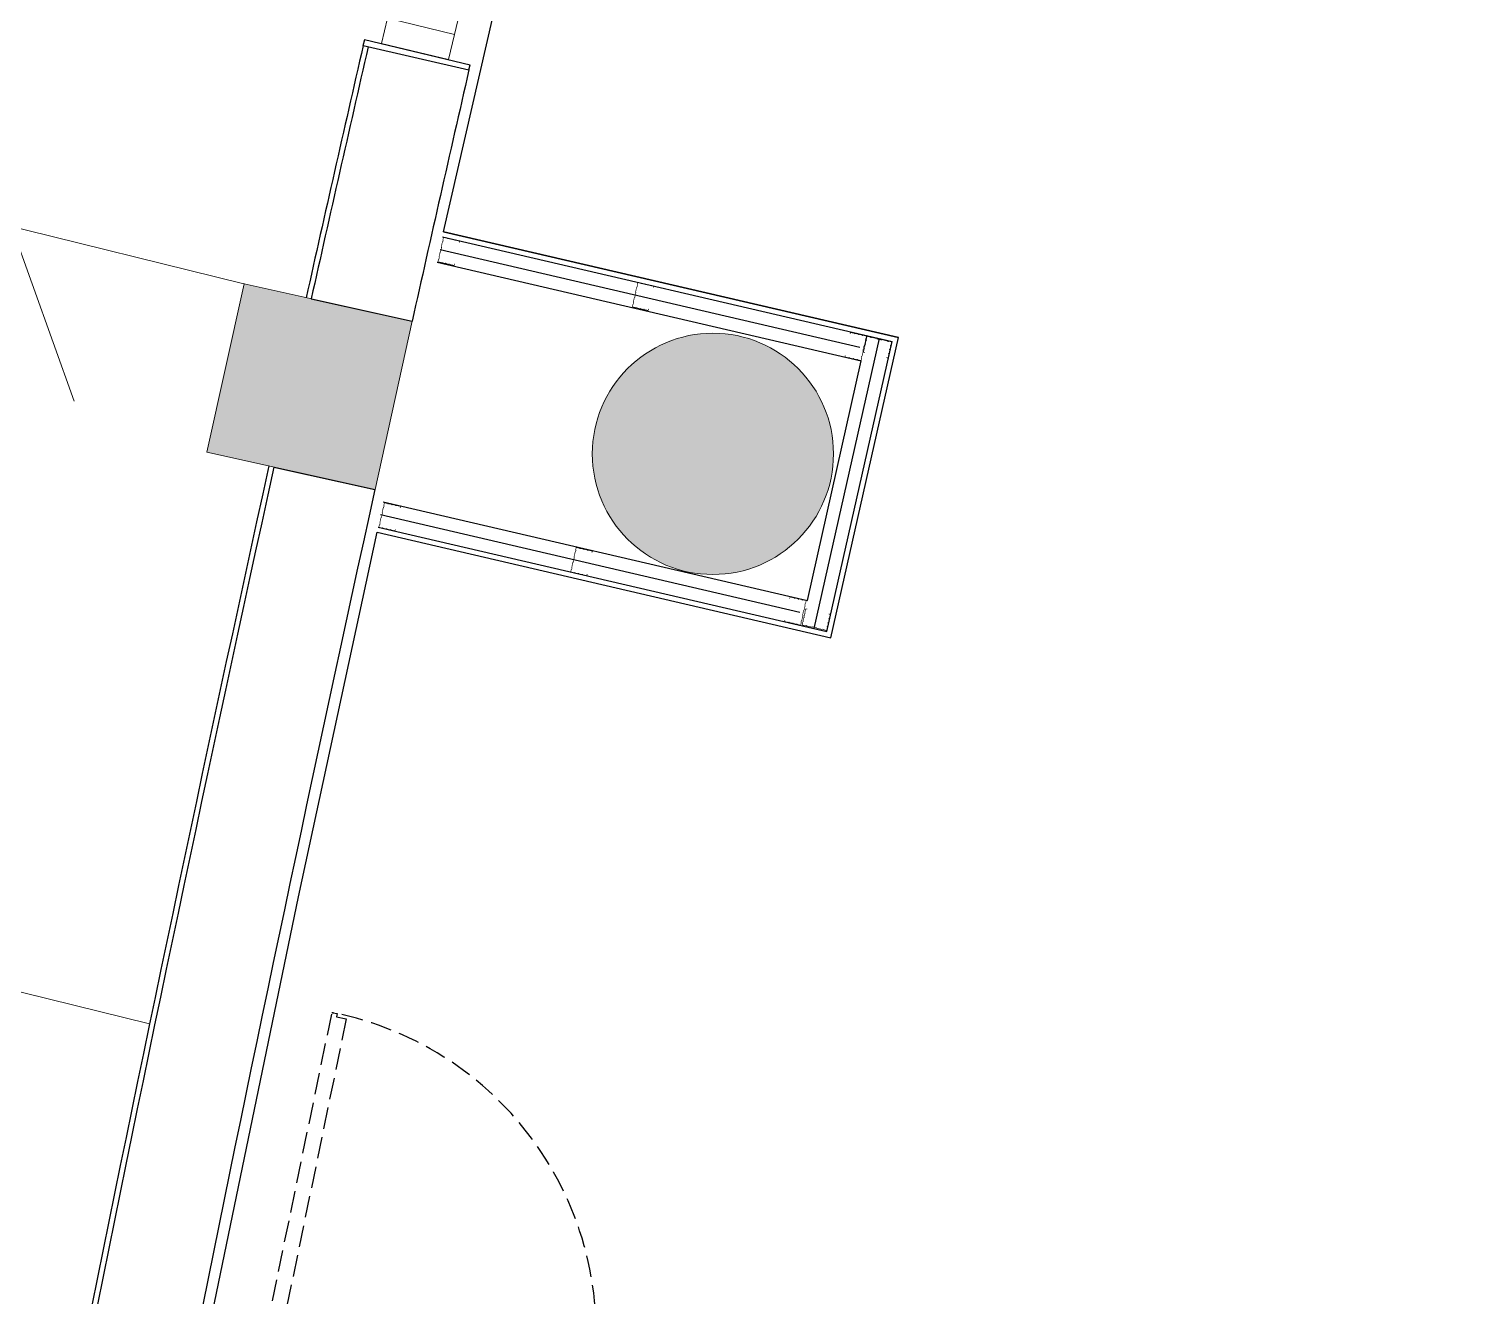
# Model space of a CAD drawing. Header units: centimetres. Extents: x 139057 to 200038, y 34824 to 80516.
# Drawn here: x 171740.8 to 172156.4, y 66280.7 to 66648.5 of the extents above; entities that cross this region are included whole.
import ezdxf

# ---------------------------------------------------------------- set-up
doc = ezdxf.new("R2010")
doc.units = ezdxf.units.CM
doc.header["$LTSCALE"] = 100
doc.linetypes.add('HIDDEN', pattern=[0.5, 0.25, -0.25])
doc.linetypes.add('HIDDEN2', pattern=[0.175, 0.125, -0.05])
for name, color, linetype, lineweight in [('410_STRUTTURE_001-AM_0', 7, 'Continuous', 0), ('440_SIMBOLI_001-AM_0', 31, 'Continuous', 0), ('441_SERRAMENTI_001-AM_0', 1, 'Continuous', 0)]:
    doc.layers.add(name, color=color, linetype=linetype, lineweight=lineweight)
for name, color, linetype in [('A-FIN-INT', 8, 'Continuous'), ('A-MCLS5-30', 2, 'Continuous'), ('A-MCTG3-9', 1, 'Continuous'), ('A-PAV-PIASTR', 13, 'Continuous'), ('A-PORTE LEGNO', 1, 'Continuous'), ('A-TRACCIAMENTO CARTONGESSI', 10, 'HIDDEN'), ('MONTANTI CARTONGESSO', 1, 'Continuous')]:
    doc.layers.add(name, color=color, linetype=linetype)

# ---------------------------------------------------------------- blocks, each defined once
blk = doc.blocks.new('A$C20E745D7-flat-1')
at = {"layer": 'A-PORTE LEGNO'}
for p, q in [((-148.2, 963.9), (-148.2, 963.9)), ((-128.2, 964.1), (-142.2, 964)), ((-141.3, 979), (-12.3, 979.9)), ((-141.2, 964), (-141.3, 979)), ((-128.2, 959.6), (-128.2, 964.1)), ((-121.2, 959.6), (-128.2, 959.6)), ((-121.1, 954.6), (-121.2, 959.6)), ((-12.2, 964.9), (-24.2, 964.8)), ((-24.2, 964.8), (-24.2, 959.8)), ((-24.2, 959.8), (-7.2, 960)), ((-12.3, 979.9), (-12.2, 964.9)), ((-7.2, 960), (-7.1, 950)), ((-128.1, 949.1), (-128.1, 954.6)), ((-128.1, 954.6), (-121.1, 954.6)), ((-7.1, 950), (-128.1, 949.1)), ((-0.4, 50), (-121.4, 49.1)), ((-121.4, 49.1), (-121.3, 43.6)), ((-121.3, 43.6), (-114.3, 43.6)), ((-114.3, 43.6), (-114.3, 38.6)), ((-0.3, 40), (-0.4, 50)), ((-159.4, 37.6), (-159.4, 37.6)), ((-121.3, 34.1), (-135.3, 34)), ((-134.3, 34), (-134.1, 19)), ((-134.1, 19), (-5.1, 20)), ((-114.3, 38.6), (-121.3, 38.6)), ((-121.3, 38.6), (-121.3, 34.1)), ((-17.3, 39.9), (-0.3, 40)), ((-17.3, 34.9), (-17.3, 39.9)), ((-5.3, 35), (-17.3, 34.9)), ((-5.1, 20), (-5.3, 35))]:
    blk.add_line(p, q, dxfattribs=at)
for points in [[(-142.8, 1044), (-160.8, 1043.8, 0.414214), (-162.8, 1041.8), (-162.2, 965.8, 0.414214), (-160.2, 963.8), (-142.2, 964), (-142.4, 984), (-149.4, 983.9), (-149.4, 988.9), (-142.4, 989)], [(-126.3, 37.1), (-133.2, 961), (-162.3, 960.8), (-162.4, 970.8), (-175.3, 970.7, 0.414214), (-177.3, 968.7), (-170.2, 28.7, 0.414214), (-168.2, 26.7), (-155.3, 26.8), (-155.4, 36.8), (-126.3, 37.1)], [(-159.4, 37.6), (-160.4, 37.6), (-160.3, 26.3, -0.035862), (-159.3, 26.3)], [(-144.5, 22), (-144.5, 23), (-155.8, 22.9, -0.035862), (-155.8, 21.9)], [(-134.7, -46), (-152.7, -46.1, -0.414214), (-154.7, -44.2), (-155.2, 31.8, -0.414214), (-153.3, 33.9), (-135.3, 34), (-135.1, 14), (-142.1, 13.9), (-142.1, 8.9), (-135.1, 9)]]:
    blk.add_lwpolyline(points, format="xyb", close=True, dxfattribs=at)
for points in [[(-12.2, 959.9), (-24.2, 959.8), (8.8, 960.1, 0.414214), (10.8, 962.1), (10.2, 1038.1, 0.414214), (8.2, 1040.1), (-7.8, 1040), (-7.2, 965), (-24.2, 964.8)], [(-5.3, 40), (-17.3, 39.9), (15.7, 40.1, -0.414214), (17.7, 38.1), (18.3, -37.9, -0.414214), (16.3, -39.9), (0.3, -40), (-0.3, 35), (-17.3, 34.9)]]:
    blk.add_lwpolyline(points, format="xyb", dxfattribs=at)
at = {"layer": 'A-PORTE LEGNO', "linetype": 'HIDDEN2', "ltscale": 5}
blk.add_lwpolyline([(-164.3, 26.8), (-164.2, 14, -0.414214), (-166.2, 11.9), (-1106.2, 4.9, -0.414214), (-1108.2, 6.9), (-1108.3, 19.8), (-1098.3, 19.8), (-1098.5, 49), (-174.5, 55.9), (-174.3, 26.8)], format="xyb", close=True, dxfattribs=at)
at = {"layer": 'A-PORTE LEGNO'}
blk.add_circle((-159.8, 22.4), 4, dxfattribs=at)
at = {"layer": 'A-PORTE LEGNO', "linetype": 'HIDDEN2', "ltscale": 5}
blk.add_arc((-159.8, 22.4), 948.5, 90.9341, 180.9362, dxfattribs=at)

msp = doc.modelspace()

# ---------------------------------------------------------------- hatches: boundary and pattern name
at = {"layer": '410_STRUTTURE_001-AM_0'}
h = msp.add_hatch(color=256, dxfattribs=at)
h.paths.add_polyline_path([(170548.4, 67942.09), (170562.59, 67995.23), (170615.73, 67981.04), (170601.54, 67927.91)])
h.paths.add_polyline_path([(170478.06, 67321.22), (170492.25, 67374.36), (170545.39, 67360.17), (170531.2, 67307.03)])
h.paths.add_polyline_path([(170681.5, 67906.56), (170695.69, 67959.7), (170748.83, 67945.51), (170734.64, 67892.37)])
h.paths.add_polyline_path([(170352.07, 66791.64), (170366.26, 66844.78), (170313.12, 66858.97), (170298.93, 66805.83)])
h.paths.add_polyline_path([(170851.96, 66320.83), (170866.15, 66373.97), (170813.01, 66388.16), (170798.82, 66335.02)])
h.paths.add_polyline_path([(170233.98, 66560.95), (170246.88, 66609.26), (170198.57, 66622.15), (170185.68, 66573.85)])
h.paths.add_polyline_path([(170027.62, 65788.02), (170040.51, 65836.33), (169992.21, 65849.23), (169979.31, 65800.92)])
h.paths.add_polyline_path([(170330.97, 64078.41), (170345.15, 64131.55), (170292.01, 64145.74), (170277.83, 64092.6)])
h.paths.add_polyline_path([(169939.98, 65442.19), (169954.17, 65495.33), (169901.03, 65509.52), (169886.84, 65456.38)])
h.paths.add_polyline_path([(169827.92, 64813.92), (169842.11, 64867.06), (169788.97, 64881.25), (169774.78, 64828.11)])
h.paths.add_polyline_path([(169725.81, 64239.98), (169740, 64293.12), (169686.86, 64307.31), (169672.67, 64254.17)])
h.paths.add_polyline_path([(169710.85, 64183.95), (169671.88, 64251.39), (169671.9, 64251.27), (169657.71, 64198.14)])
h.paths.add_polyline_path([(170743.47, 65596.89), (170756.37, 65645.2), (170804.68, 65632.3), (170791.78, 65584)])
h.paths.add_polyline_path([(170638.14, 64065.88), (170640.39, 64120.83), (170585.43, 64123.08), (170583.18, 64068.12)])
h.paths.add_polyline_path([(170461.55, 64510.93), (170475.74, 64564.07), (170422.6, 64578.26), (170408.41, 64525.12)])
h.paths.add_polyline_path([(170685.06, 64781.88), (170699.25, 64835.02), (170646.11, 64849.2), (170631.92, 64796.07)])
h.paths.add_polyline_path([(170598.64, 64965.03), (170612.83, 65018.17), (170559.69, 65032.36), (170545.5, 64979.22)])
h.paths.add_polyline_path([(170580.81, 64010.17), (170583.06, 64065.13), (170638.02, 64062.88), (170635.77, 64007.92)])
h.paths.add_polyline_path([(170316.25, 64022.31), (170330.44, 64075.45), (170276.94, 64088.27), (170263.11, 64036.5)])
h.paths.add_polyline_path([(169617.52, 63634.29), (169631.71, 63687.42), (169578.57, 63701.61), (169564.38, 63648.47)])
h.paths.add_polyline_path([(169824.35, 62530.2), (169837.25, 62578.51), (169788.94, 62591.41), (169776.04, 62543.1)])
h.paths.add_polyline_path([(169916.15, 62894.64), (169969.29, 62880.45), (169983.48, 62933.59), (169930.34, 62947.77)])
h.paths.add_polyline_path([(170613.45, 63425.44), (170626.34, 63473.75), (170578.04, 63486.65), (170565.14, 63438.34)])
h.paths.add_polyline_path([(170146.62, 63467.8), (170160.81, 63520.94), (170107.67, 63535.13), (170093.48, 63481.99)])
h.paths.add_polyline_path([(170608.87, 62320.74), (170621.77, 62369.04), (170573.46, 62381.94), (170560.56, 62333.63)])
h.paths.add_polyline_path([(171142.51, 67725.83), (171156.7, 67778.97), (171209.84, 67764.78), (171195.65, 67711.64)])
h.paths.add_polyline_path([(170970.67, 67030.42), (170984.86, 67083.56), (171038, 67069.37), (171023.81, 67016.24)])
edge = h.paths.add_edge_path()
edge.add_arc((171939.42, 66525.14), 35, 0, 360)
edge = h.paths.add_edge_path()
edge.add_arc((172083.76, 67125.68), 35, 0, 360)
h.paths.add_polyline_path([(172225.45, 66505.87), (172254.6, 66498.78), (172268.76, 66557.09), (172239.61, 66564.17)])
h.paths.add_polyline_path([(172393.47, 66998.03), (172432.26, 66988.26), (172464.03, 67114.32), (172425.24, 67124.09)], flags=17)
h.paths.add_polyline_path([(171987.79, 67119.56), (172000.66, 67167.87), (171952.35, 67180.75), (171939.47, 67132.44)])
h.paths.add_polyline_path([(171841.36, 66514.8), (171852.17, 66563.61), (171803.36, 66574.43), (171792.54, 66525.62)])
edge = h.paths.add_edge_path()
edge.add_arc((171822.44, 65916.7), 35, 0, 360)
edge = h.paths.add_edge_path()
edge.add_arc((172254.92, 67717.19), 35, 0, 360)
h.paths.add_polyline_path([(172225.45, 66505.87), (172254.6, 66498.78), (172268.76, 66557.09), (172239.61, 66564.17)])
h.paths.add_polyline_path([(172093.63, 65861.02), (172123.15, 65855.66), (172133.87, 65914.69), (172104.36, 65920.05)])
h.paths.add_polyline_path([(172393.47, 66998.03), (172432.26, 66988.26), (172464.03, 67114.32), (172425.24, 67124.09)])
h.paths.add_polyline_path([(172134.58, 67636.14), (172149.21, 67683.95), (172101.4, 67698.58), (172086.77, 67650.77)])
h.paths.add_polyline_path([(171720.26, 65902.16), (171728.99, 65951.39), (171679.76, 65960.12), (171671.02, 65910.89)])
edge = h.paths.add_edge_path()
edge.add_line((169725.04, 64237.09), (169671.88, 64251.39))
edge.add_line((169710.85, 64183.95), (169725.04, 64237.09))
h = msp.add_hatch(color=256, dxfattribs=at)
h.paths.add_polyline_path([(173097.36, 66917.94, 1), (173132.36, 66917.94, 1)])
h.paths.add_polyline_path([(172464.03, 67114.32), (172425.24, 67124.09), (172393.47, 66998.03), (172432.26, 66988.26)])
h.paths.add_polyline_path([(172268.76, 66557.09), (172239.61, 66564.17), (172225.45, 66505.87), (172254.6, 66498.78)])
h.paths.add_polyline_path([(171904.42, 66525.14, 1), (171974.42, 66525.14, 1)])
h.paths.add_polyline_path([(171852.17, 66563.61), (171803.36, 66574.43), (171792.54, 66525.62), (171841.36, 66514.8)])
h.paths.add_polyline_path([(171939.47, 67132.44), (171987.79, 67119.56), (172000.66, 67167.87), (171952.35, 67180.75)])
h.paths.add_polyline_path([(172118.76, 67125.68, 1), (172048.76, 67125.68, 1)])
h.paths.add_polyline_path([(171575.4, 65289.12), (171624.96, 65282.49), (171631.59, 65332.05), (171582.03, 65338.68)])
h.paths.add_polyline_path([(171698.34, 65301.54, 1), (171768.34, 65301.54, 1)])
h.paths.add_polyline_path([(172000.85, 65311.96), (171999.49, 65287), (172079.39, 65282.7), (172080.74, 65307.66)])
h.paths.add_polyline_path([(172504.9, 65260.36, 1), (172469.9, 65260.36, 1)])
h.paths.add_polyline_path([(173206.68, 65219.17, 1), (173276.68, 65219.17, 1)])
h.paths.add_polyline_path([(173189.94, 64670.82, 1), (173259.94, 64670.82, 1)])
h.paths.add_polyline_path([(171897.35, 64618.35), (171927.33, 64617.1), (171929.81, 64677.05), (171899.84, 64678.29)])
h.paths.add_polyline_path([(171707.57, 64680.86, 1), (171637.57, 64680.86, 1)])
h.paths.add_polyline_path([(171506.14, 64661.2), (171555.94, 64656.7), (171560.44, 64706.5), (171510.64, 64711)])
h.paths.add_polyline_path([(171463.9, 64032.08), (171513.86, 64030.03), (171515.91, 64079.99), (171465.96, 64082.04)])
h.paths.add_polyline_path([(171511.7, 63977.08), (171513.74, 64027.04), (171463.78, 64029.08), (171461.74, 63979.12)])
h.paths.add_polyline_path([(171605.55, 64055.93, 1), (171675.55, 64055.93, 1)])
h.paths.add_polyline_path([(171905.94, 64101.37), (171880.96, 64102.36), (171877.69, 64022.42), (171902.67, 64021.44)])
h.paths.add_polyline_path([(173199.59, 64122.31, 1), (173269.59, 64122.31, 1)])
h.paths.add_polyline_path([(173235.58, 63574.89, 1), (173305.58, 63574.89, 1)])
h.paths.add_polyline_path([(172861.35, 63523.02), (172858.65, 63552.9), (172798.89, 63547.48), (172801.6, 63517.6)])
h.paths.add_polyline_path([(172419.06, 63501.44, 1), (172489.06, 63501.44, 1)])
h.paths.add_polyline_path([(171880.44, 63484.64), (171855.46, 63485.68), (171852.03, 63405.75), (171877.01, 63404.72)])
h.paths.add_polyline_path([(171602.63, 63428.01, 1), (171672.63, 63428.01, 1)])
h.paths.add_polyline_path([(171448.52, 63390.7), (171498.52, 63390.5), (171498.71, 63440.5), (171448.71, 63440.7)])
h.paths.add_polyline_path([(171461.02, 62750.1), (171510.98, 62752.08), (171509.01, 62802.04), (171459.05, 62800.06)])
h.paths.add_polyline_path([(171629.13, 62798.43, 1), (171699.13, 62798.43, 1)])
h.paths.add_polyline_path([(171855.47, 62863.54), (171830.51, 62864.96), (171825.83, 62785.1), (171850.79, 62783.68)])
h.paths.add_polyline_path([(172533.45, 62914.12, 1), (172463.45, 62914.12, 1)])
h.paths.add_polyline_path([(172926.57, 62958.35), (172922.47, 62988.07), (172863.03, 62979.86), (172867.13, 62950.14)])
h.paths.add_polyline_path([(173367.85, 63029.83, 1), (173297.85, 63029.83, 1)])
h.paths.add_polyline_path([(173386.24, 62488.39, 1), (173456.24, 62488.39, 1)])
h.paths.add_polyline_path([(172594.12, 62403.89), (172652.48, 62417.8), (172638.57, 62476.17), (172580.21, 62462.26)])
h.paths.add_polyline_path([(171941.76, 62169.42), (171966.3, 62174.16), (171951.22, 62252.73), (171926.68, 62247.98)])
h.paths.add_polyline_path([(171685.3, 62168.54, 1), (171755.3, 62168.54, 1)])
h.paths.add_polyline_path([(171551.44, 62111.48), (171547.29, 62161.31), (171497.46, 62157.15), (171501.62, 62107.32)])
h.paths.add_polyline_path([(171564.33, 61513.08), (171570.67, 61463.48), (171620.27, 61469.82), (171613.93, 61519.41)])
h.paths.add_polyline_path([(171635.86, 61377.34), (171643.11, 61348.23), (171691.62, 61360.31), (171684.37, 61389.42)])
h.paths.add_polyline_path([(171771.36, 61539.72, 1), (171841.36, 61539.72, 1)])
h.paths.add_polyline_path([(172069.21, 61642.9), (172044.67, 61638.15), (172059.75, 61559.58), (172084.29, 61564.33)])
h.paths.add_polyline_path([(171984.32, 61420.39), (172013.77, 61426.09), (172004.27, 61475.18), (171974.82, 61469.48)])
h.paths.add_polyline_path([(172512.5, 61527.43), (172483.04, 61521.73), (172492.54, 61472.64), (172521.99, 61478.34)])
h.paths.add_polyline_path([(172945.84, 61590.26), (172938.88, 61619.45), (172890.24, 61607.86), (172897.2, 61578.67)])
h.paths.add_polyline_path([(173500.56, 61951.83, 1), (173570.56, 61951.83, 1)])
h.paths.add_polyline_path([(173059.65, 61182.92), (173051.1, 61211.68), (173003.17, 61197.43), (173011.72, 61168.67)])
h.paths.add_polyline_path([(172597.97, 61085.68), (172568.51, 61079.98), (172578.01, 61030.89), (172607.46, 61036.59)])
h.paths.add_polyline_path([(172067.68, 60879.1), (172097.14, 60884.79), (172087.64, 60933.88), (172058.19, 60928.18)])
h.paths.add_polyline_path([(171730.99, 60780.44), (171780.23, 60789.13), (171771.54, 60838.37), (171722.3, 60829.68)])
h.paths.add_polyline_path([(171678.8, 60771.24), (171728.04, 60779.92), (171719.35, 60829.16), (171670.11, 60820.48)])
h.paths.add_polyline_path([(171771.47, 60289.02), (171781.96, 60240.13), (171830.84, 60250.62), (171820.36, 60299.51)])
h.paths.add_polyline_path([(171833.78, 60251.25), (171882.67, 60261.73), (171872.18, 60310.62), (171823.29, 60300.14)])
h.paths.add_polyline_path([(172186.65, 60419.6), (172157.2, 60413.9), (172166.7, 60364.81), (172196.15, 60370.51)])
h.paths.add_polyline_path([(172673.14, 60539.2), (172702.6, 60544.9), (172693.1, 60593.99), (172663.65, 60588.29)])
h.paths.add_polyline_path([(173205.4, 60730.58), (173195.63, 60758.94), (173148.36, 60742.66), (173158.13, 60714.3)])
h.paths.add_polyline_path([(173311.75, 60296.96), (173358.22, 60315.43), (173347.14, 60343.31), (173300.67, 60324.84)])
h.paths.add_polyline_path([(172771.85, 60186.98), (172742.4, 60181.28), (172751.89, 60132.19), (172781.35, 60137.89)])
h.paths.add_polyline_path([(172312.36, 59877.56), (172282.91, 59871.86), (172292.4, 59822.77), (172321.88, 59828.47)])
h.paths.add_polyline_path([(173368.34, 59347.78), (173346.19, 59403.54), (173290.42, 59381.4), (173312.57, 59325.62)])
h.paths.add_polyline_path([(174210.89, 59878.92, 1), (174280.89, 59878.92, 1)])
h.paths.add_polyline_path([(174066.11, 60383.73, 1), (173996.11, 60383.73, 1)])
h.paths.add_polyline_path([(173620.86, 58923.47, 1), (173550.86, 58923.47, 1)])
h.paths.add_polyline_path([(173884.86, 58386.58, 1), (173814.86, 58386.58, 1)])
h.paths.add_polyline_path([(174449.68, 59385.02, 1), (174519.68, 59385.02, 1)])
h.paths.add_polyline_path([(174781.94, 58903.16, 1), (174711.94, 58903.16, 1)])
h.paths.add_polyline_path([(175067.05, 58434.46, 1), (174997.05, 58434.46, 1)])
h.paths.add_polyline_path([(175304.37, 57980.02, 1), (175374.37, 57980.02, 1)])
h.paths.add_polyline_path([(175703.17, 57540.87, 1), (175633.17, 57540.87, 1)])
h.paths.add_polyline_path([(175196.31, 56374.7, 1), (175126.31, 56374.7, 1)])
h.paths.add_polyline_path([(176052.7, 57118.03, 1), (175982.7, 57118.03, 1)])
h.paths.add_polyline_path([(176488.74, 56567.52, 1), (176418.74, 56567.52, 1)])
h.paths.add_polyline_path([(176794.78, 55975.9, 1), (176864.78, 55975.9, 1)])
h.paths.add_polyline_path([(175491.63, 55908.34, 1), (175561.63, 55908.34, 1)])
h.paths.add_polyline_path([(177107.53, 55348.52, 1), (177177.53, 55348.52, 1)])
h.paths.add_polyline_path([(177367.67, 55079.58), (177360.98, 55098.42), (177342.13, 55091.73), (177348.83, 55072.88)])
h.paths.add_polyline_path([(177392.95, 55032.33), (177376.21, 55079.45), (177347.94, 55069.41), (177364.68, 55022.29)])
h.paths.add_polyline_path([(177483.46, 54775.83), (177493.5, 54747.56), (177540.62, 54764.3), (177530.58, 54792.57)])
h = msp.add_hatch(color=256, dxfattribs=at)
edge = h.paths.add_edge_path()
edge.add_arc((171939.42, 66525.14), 35, 0, 360)
edge = h.paths.add_edge_path()
edge.add_arc((172083.76, 67125.68), 35, 0, 360)
h.paths.add_polyline_path([(172225.45, 66505.87), (172254.6, 66498.78), (172268.76, 66557.09), (172239.61, 66564.17)])
h.paths.add_polyline_path([(172393.47, 66998.03), (172432.26, 66988.26), (172464.03, 67114.32), (172425.24, 67124.09)], flags=17)
h.paths.add_polyline_path([(171987.79, 67119.56), (172000.66, 67167.87), (171952.35, 67180.75), (171939.47, 67132.44)])
h.paths.add_polyline_path([(171841.36, 66514.8), (171852.17, 66563.61), (171803.36, 66574.43), (171792.54, 66525.62)])
h.paths.add_polyline_path([(172225.45, 66505.87), (172254.6, 66498.78), (172268.76, 66557.09), (172239.61, 66564.17)])
h.paths.add_polyline_path([(172393.47, 66998.03), (172432.26, 66988.26), (172464.03, 67114.32), (172425.24, 67124.09)])

# ---------------------------------------------------------------- linework, layer by layer
at = {"layer": '410_STRUTTURE_001-AM_0', "elevation": 0}
msp.add_lwpolyline([(171841.36, 66514.8), (171852.17, 66563.61), (171803.36, 66574.43), (171792.54, 66525.62)], close=True, dxfattribs=at)
at = {"layer": '410_STRUTTURE_001-AM_0'}
msp.add_circle((171939.42, 66525.14, 0), 35, dxfattribs=at)
at = {"layer": '440_SIMBOLI_001-AM_0'}
for p, q in [((171803.27, 66574.45, 0), (171648.75, 66612.65, 0)), ((171735.79, 66591.49, 0), (171754.06, 66540.4, 0)), ((171775.93, 66359.74, 0), (171597.16, 66403.93, 0))]:
    msp.add_line(p, q, dxfattribs=at)
at = {"layer": '441_SERRAMENTI_001-AM_0'}
msp.add_line((171930.88, 66923.98, 0), (171864.45, 66646.83, 0), dxfattribs=at)
at = {"layer": '441_SERRAMENTI_001-AM_0', "elevation": 0}
msp.add_lwpolyline([(171845, 66651.5), (171843.25, 66644.2), (171862.7, 66639.54), (171864.45, 66646.83)], close=True, dxfattribs=at)
at = {"layer": 'A-FIN-INT'}
for p, q in [((171837.92, 66643.6, 0), (171838.39, 66645.37, 0)), ((171838.35, 66645.38, 0), (171868.98, 66638.04, 0)), ((171868.63, 66636.58, 0), (171868.97, 66638.04, 0))]:
    msp.add_line(p, q, dxfattribs=at)
at = {"layer": 'A-FIN-INT', "elevation": 0}
for points in [[(171837.92, 66643.6, 0.001273), (171821.38, 66570.44)], [(171810.56, 66521.62, 0.009013), (171705.9, 66000.91)]]:
    msp.add_lwpolyline(points, format="xyb", dxfattribs=at)
at = {"layer": 'A-MCLS5-30'}
for p, q in [((171837.92, 66643.6, 0), (171868.63, 66636.58, 0)), ((171803.36, 66574.43, 0), (171803.27, 66574.45, 0)), ((171822.84, 66570.11, 0), (171852.13, 66563.62, 0)), ((171812.03, 66521.3, 0), (171841.32, 66514.81, 0))]:
    msp.add_line(p, q, dxfattribs=at)
at = {"layer": 'A-MCLS5-30', "elevation": 0}
for points in [[(171839.38, 66643.27, 0.001273), (171822.84, 66570.11)], [(171868.63, 66636.58, 0.001272), (171852.13, 66563.62)], [(171812.03, 66521.3, 0.008988), (171707.64, 66002.08, 0.006681)], [(171841.32, 66514.81, 0.008488), (171742.45, 66025.56, 0.006182)]]:
    msp.add_lwpolyline(points, format="xyb", dxfattribs=at)
at = {"layer": 'A-MCTG3-9'}
for p, q in [((171861.25, 66589.54, 0), (171993.26, 66558.9, 0)), ((171860.95, 66588.07, 0), (171991.47, 66557.77, 0)), ((171972.51, 66473.61, 0), (171991.47, 66557.77, 0)), ((171973.65, 66471.81, 0), (171993.26, 66558.9, 0)), ((171841.99, 66502.38, 0), (171973.65, 66471.81, 0)), ((171842.29, 66503.85, 0), (171972.51, 66473.61, 0))]:
    msp.add_line(p, q, dxfattribs=at)
at = {"layer": 'A-PAV-PIASTR', "elevation": 0}
msp.add_lwpolyline([(172286.55, 66759.67), (172239.61, 66564.17), (172225.45, 66505.86), (172185.84, 66315.21), (172151.72, 66150.25), (172151.93, 66150.21), (171974.78, 66186.85), (171983.89, 66230.91), (171793.07, 66270.37), (171819.17, 66396.6), (171841.99, 66502.38), (171973.65, 66471.81), (171993.26, 66558.9), (171861.25, 66589.54), (171898.72, 66752.41)], dxfattribs=at)
at = {"layer": 'A-TRACCIAMENTO CARTONGESSI', "ltscale": 5}
for p, q in [((171860.29, 66584.38, 0), (171983.35, 66555.75, 0)), ((171968.86, 66474.45, 0), (171987.81, 66558.62, 0)), ((171842.91, 66507.55, 0), (171965.99, 66478.92, 0))]:
    msp.add_line(p, q, dxfattribs=at)
at = {"layer": 'MONTANTI CARTONGESSO'}
for p, q in [((171859.44, 66580.73, 0), (171982.5, 66552.1, 0)), ((171966.84, 66482.57, 0), (171982.5, 66552.1, 0)), ((171843.76, 66511.2, 0), (171966.84, 66482.57, 0))]:
    msp.add_line(p, q, dxfattribs=at)
at = {"layer": 'MONTANTI CARTONGESSO', "elevation": 0}
for points in [[(171864.42, 66580.28, 0.2, 0.2, 0), (171864.34, 66579.92, 0.2, 0.2, -0.414214), (171864.19, 66579.83, 0.2, 0.2, 0), (171863.24, 66580.04, 0.2, 0.2, -0.267949), (171863.15, 66580.13, 0.2, 0.2, 0.57735), (171862.94, 66580.18, 0.2, 0.2, -0.267949), (171862.82, 66580.14, 0.2, 0.2, 0), (171862.1, 66580.3, 0.2, 0.2, -0.267949), (171862.01, 66580.39, 0.2, 0.2, 0.57735), (171861.8, 66580.43, 0.2, 0.2, -0.267949), (171861.68, 66580.4, 0.2, 0.2, 0), (171860.96, 66580.56, 0.2, 0.2, -0.267949), (171860.87, 66580.64, 0.2, 0.2, 0.57735), (171860.65, 66580.69, 0.2, 0.2, -0.267949), (171860.54, 66580.65, 0.2, 0.2, 0), (171859.75, 66580.83, 0.2, 0.2, -0.414214), (171859.66, 66580.98, 0.2, 0.2, 0), (171859.78, 66581.53, 0.2, 0.2, -0.247529), (171859.86, 66581.61, 0.2, 0.2, 0.247529), (171859.93, 66581.7, 0.2, 0.2, 0), (171860.01, 66582.04, 0.2, 0.2, 0.247529), (171859.98, 66582.16, 0.2, 0.2, -0.247529), (171859.95, 66582.27, 0.2, 0.2, 0), (171860.26, 66583.67, 0.2, 0.2, -0.247529), (171860.34, 66583.76, 0.2, 0.2, 0.247529), (171860.41, 66583.85, 0.2, 0.2, 0), (171860.71, 66585.16, 0.2, 0.2, 0.00479), (171860.66, 66584.93, 0.2, 0.2, 0.000876), (171860.36, 66583.63, 0.2, 0.2, 0), (171860.66, 66584.94, 0.2, 0.2, 0.247529), (171860.63, 66585.05, 0.2, 0.2, -0.247529), (171860.6, 66585.17, 0.2, 0.2, 0), (171860.91, 66586.57, 0.2, 0.2, -0.247529), (171860.99, 66586.66, 0.2, 0.2, 0.247529), (171861.07, 66586.74, 0.2, 0.2, 0), (171861.14, 66587.09, 0.2, 0.2, 0.247529), (171861.11, 66587.2, 0.2, 0.2, -0.247529), (171861.08, 66587.31, 0.2, 0.2, 0), (171861.21, 66587.86, 0.2, 0.2, -0.414214), (171861.35, 66587.95, 0.2, 0.2, 0), (171862.14, 66587.78, 0.2, 0.2, -0.267949), (171862.23, 66587.69, 0.2, 0.2, 0.57735), (171862.44, 66587.64, 0.2, 0.2, -0.267949), (171862.56, 66587.68, 0.2, 0.2, 0), (171863.28, 66587.52, 0.2, 0.2, -0.267949), (171863.37, 66587.43, 0.2, 0.2, 0.57735), (171863.58, 66587.39, 0.2, 0.2, -0.267949), (171863.7, 66587.42, 0.2, 0.2, 0), (171864.42, 66587.26, 0.2, 0.2, -0.267949), (171864.51, 66587.18, 0.2, 0.2, 0.57735), (171864.72, 66587.13, 0.2, 0.2, -0.267949), (171864.84, 66587.17, 0.2, 0.2, 0), (171865.8, 66586.95, 0.2, 0.2, -0.414214), (171865.89, 66586.8, 0.2, 0.2, 0), (171865.81, 66586.45, 0, 0, 0)], [(171920.8, 66567.2, 0.2, 0.2, 0), (171920.72, 66566.84, 0.2, 0.2, -0.414214), (171920.58, 66566.75, 0.2, 0.2, 0), (171919.62, 66566.96, 0.2, 0.2, -0.267949), (171919.53, 66567.05, 0.2, 0.2, 0.57735), (171919.32, 66567.1, 0.2, 0.2, -0.267949), (171919.2, 66567.06, 0.2, 0.2, 0), (171918.48, 66567.22, 0.2, 0.2, -0.267949), (171918.39, 66567.3, 0.2, 0.2, 0.57735), (171918.18, 66567.35, 0.2, 0.2, -0.267949), (171918.06, 66567.32, 0.2, 0.2, 0), (171917.34, 66567.48, 0.2, 0.2, -0.267949), (171917.25, 66567.56, 0.2, 0.2, 0.57735), (171917.04, 66567.61, 0.2, 0.2, -0.267949), (171916.92, 66567.57, 0.2, 0.2, 0), (171916.13, 66567.75, 0.2, 0.2, -0.414214), (171916.04, 66567.9, 0.2, 0.2, 0), (171916.16, 66568.45, 0.2, 0.2, -0.247529), (171916.24, 66568.53, 0.2, 0.2, 0.247529), (171916.31, 66568.62, 0.2, 0.2, 0), (171916.39, 66568.96, 0.2, 0.2, 0.247529), (171916.36, 66569.08, 0.2, 0.2, -0.247529), (171916.33, 66569.19, 0.2, 0.2, 0), (171916.65, 66570.59, 0.2, 0.2, -0.247529), (171916.72, 66570.68, 0.2, 0.2, 0.247529), (171916.8, 66570.77, 0.2, 0.2, 0), (171917.09, 66572.08, 0.2, 0.2, 0.00479), (171917.04, 66571.85, 0.2, 0.2, 0.000876), (171916.75, 66570.54, 0.2, 0.2, 0), (171917.04, 66571.86, 0.2, 0.2, 0.247529), (171917.01, 66571.97, 0.2, 0.2, -0.247529), (171916.98, 66572.09, 0.2, 0.2, 0), (171917.3, 66573.49, 0.2, 0.2, -0.247529), (171917.37, 66573.57, 0.2, 0.2, 0.247529), (171917.45, 66573.66, 0.2, 0.2, 0), (171917.53, 66574.01, 0.2, 0.2, 0.247529), (171917.5, 66574.12, 0.2, 0.2, -0.247529), (171917.47, 66574.23, 0.2, 0.2, 0), (171917.59, 66574.78, 0.2, 0.2, -0.414214), (171917.74, 66574.87, 0.2, 0.2, 0), (171918.52, 66574.7, 0.2, 0.2, -0.267949), (171918.61, 66574.61, 0.2, 0.2, 0.57735), (171918.82, 66574.56, 0.2, 0.2, -0.267949), (171918.94, 66574.6, 0.2, 0.2, 0), (171919.66, 66574.44, 0.2, 0.2, -0.267949), (171919.75, 66574.35, 0.2, 0.2, 0.57735), (171919.97, 66574.31, 0.2, 0.2, -0.267949), (171920.09, 66574.34, 0.2, 0.2, 0), (171920.8, 66574.18, 0.2, 0.2, -0.267949), (171920.9, 66574.1, 0.2, 0.2, 0.57735), (171921.11, 66574.05, 0.2, 0.2, -0.267949), (171921.23, 66574.09, 0.2, 0.2, 0), (171922.18, 66573.87, 0.2, 0.2, -0.414214), (171922.27, 66573.72, 0.2, 0.2, 0), (171922.19, 66573.37, 0, 0, 0)], [(171977.84, 66553.72, 0.2, 0.2, 0), (171977.76, 66553.37, 0.2, 0.2, 0.414214), (171977.86, 66553.22, 0.2, 0.2, 0), (171978.81, 66553.01, 0.2, 0.2, 0.267949), (171978.93, 66553.04, 0.2, 0.2, -0.57735), (171979.14, 66553, 0.2, 0.2, 0.267949), (171979.23, 66552.91, 0.2, 0.2, 0), (171979.95, 66552.75, 0.2, 0.2, 0.267949), (171980.07, 66552.79, 0.2, 0.2, -0.57735), (171980.28, 66552.74, 0.2, 0.2, 0.267949), (171980.37, 66552.65, 0.2, 0.2, 0), (171981.09, 66552.49, 0.2, 0.2, 0.267949), (171981.21, 66552.53, 0.2, 0.2, -0.57735), (171981.42, 66552.48, 0.2, 0.2, 0.267949), (171981.52, 66552.4, 0.2, 0.2, 0), (171982.3, 66552.22, 0.2, 0.2, 0.414214), (171982.45, 66552.31, 0.2, 0.2, 0), (171982.57, 66552.86, 0.2, 0.2, 0.247529), (171982.54, 66552.97, 0.2, 0.2, -0.247529), (171982.51, 66553.09, 0.2, 0.2, 0), (171982.59, 66553.43, 0.2, 0.2, -0.247529), (171982.66, 66553.52, 0.2, 0.2, 0.247529), (171982.74, 66553.61, 0.2, 0.2, 0), (171983.06, 66555.01, 0.2, 0.2, 0.247529), (171983.03, 66555.12, 0.2, 0.2, -0.247529), (171983, 66555.23, 0.2, 0.2, 0), (171983.29, 66556.55, 0.2, 0.2, -0.00479), (171983.24, 66556.31, 0.2, 0.2, -0.000876), (171982.95, 66555.01, 0.2, 0.2, 0), (171983.24, 66556.33, 0.2, 0.2, -0.247529), (171983.32, 66556.41, 0.2, 0.2, 0.247529), (171983.39, 66556.5, 0.2, 0.2, 0), (171983.71, 66557.9, 0.2, 0.2, 0.247529), (171983.68, 66558.01, 0.2, 0.2, -0.247529), (171983.65, 66558.13, 0.2, 0.2, 0), (171983.73, 66558.47, 0.2, 0.2, -0.247529), (171983.8, 66558.56, 0.2, 0.2, 0.247529), (171983.88, 66558.65, 0.2, 0.2, 0), (171984, 66559.19, 0.2, 0.2, 0.414214), (171983.91, 66559.34, 0.2, 0.2, 0), (171983.12, 66559.52, 0.2, 0.2, 0.267949), (171983, 66559.48, 0.2, 0.2, -0.57735), (171982.79, 66559.53, 0.2, 0.2, 0.267949), (171982.7, 66559.61, 0.2, 0.2, 0), (171981.98, 66559.78, 0.2, 0.2, 0.267949), (171981.86, 66559.74, 0.2, 0.2, -0.57735), (171981.65, 66559.79, 0.2, 0.2, 0.267949), (171981.56, 66559.87, 0.2, 0.2, 0), (171980.84, 66560.03, 0.2, 0.2, 0.267949), (171980.72, 66560, 0.2, 0.2, -0.57735), (171980.51, 66560.04, 0.2, 0.2, 0.267949), (171980.42, 66560.13, 0.2, 0.2, 0), (171979.46, 66560.34, 0.2, 0.2, 0.414214), (171979.32, 66560.25, 0.2, 0.2, 0), (171979.24, 66559.9, 0, 0, 0)], [(171983.58, 66554.45, 0.2, 0.2, 0), (171983.23, 66554.53, 0.2, 0.2, -0.414214), (171983.13, 66554.67, 0.2, 0.2, 0), (171983.35, 66555.63, 0.2, 0.2, -0.267949), (171983.43, 66555.72, 0.2, 0.2, 0.57735), (171983.48, 66555.93, 0.2, 0.2, -0.267949), (171983.44, 66556.05, 0.2, 0.2, 0), (171983.61, 66556.77, 0.2, 0.2, -0.267949), (171983.69, 66556.86, 0.2, 0.2, 0.57735), (171983.74, 66557.07, 0.2, 0.2, -0.267949), (171983.7, 66557.19, 0.2, 0.2, 0), (171983.86, 66557.91, 0.2, 0.2, -0.267949), (171983.95, 66558, 0.2, 0.2, 0.57735), (171984, 66558.21, 0.2, 0.2, -0.267949), (171983.96, 66558.33, 0.2, 0.2, 0), (171984.13, 66559.12, 0.2, 0.2, -0.414214), (171984.28, 66559.21, 0.2, 0.2, 0), (171984.83, 66559.09, 0.2, 0.2, -0.247529), (171984.92, 66559.01, 0.2, 0.2, 0.247529), (171985.01, 66558.94, 0.2, 0.2, 0), (171985.35, 66558.86, 0.2, 0.2, 0.247529), (171985.46, 66558.89, 0.2, 0.2, -0.247529), (171985.58, 66558.92, 0.2, 0.2, 0), (171986.98, 66558.6, 0.2, 0.2, -0.247529), (171987.06, 66558.53, 0.2, 0.2, 0.247529), (171987.15, 66558.45, 0.2, 0.2, 0), (171988.47, 66558.16, 0.2, 0.2, 0.00479), (171988.23, 66558.21, 0.2, 0.2, 0.000876), (171986.93, 66558.5, 0.2, 0.2, 0), (171988.25, 66558.21, 0.2, 0.2, 0.247529), (171988.36, 66558.24, 0.2, 0.2, -0.247529), (171988.47, 66558.27, 0.2, 0.2, 0), (171989.87, 66557.95, 0.2, 0.2, -0.247529), (171989.96, 66557.87, 0.2, 0.2, 0.247529), (171990.05, 66557.8, 0.2, 0.2, 0), (171990.39, 66557.72, 0.2, 0.2, 0.247529), (171990.5, 66557.75, 0.2, 0.2, -0.247529), (171990.62, 66557.78, 0.2, 0.2, 0), (171991.16, 66557.66, 0.2, 0.2, -0.414214), (171991.26, 66557.51, 0.2, 0.2, 0), (171991.08, 66556.73, 0.2, 0.2, -0.267949), (171991, 66556.63, 0.2, 0.2, 0.57735), (171990.95, 66556.42, 0.2, 0.2, -0.267949), (171990.99, 66556.3, 0.2, 0.2, 0), (171990.82, 66555.59, 0.2, 0.2, -0.267949), (171990.74, 66555.49, 0.2, 0.2, 0.57735), (171990.69, 66555.28, 0.2, 0.2, -0.267949), (171990.73, 66555.16, 0.2, 0.2, 0), (171990.57, 66554.44, 0.2, 0.2, -0.267949), (171990.48, 66554.35, 0.2, 0.2, 0.57735), (171990.43, 66554.14, 0.2, 0.2, -0.267949), (171990.47, 66554.02, 0.2, 0.2, 0), (171990.26, 66553.07, 0.2, 0.2, -0.414214), (171990.11, 66552.97, 0.2, 0.2, 0), (171989.75, 66553.05, 0, 0, 0)], [(171843.25, 66506.83, 0.2, 0.2, -0.247529), (171843.18, 66506.74, 0.2, 0.2, 0.247529), (171843.1, 66506.65, 0.2, 0.2, 0), (171842.79, 66505.25, 0.2, 0.2, 0.247529), (171842.82, 66505.14, 0.2, 0.2, -0.247529), (171842.85, 66505.02, 0.2, 0.2, 0), (171842.77, 66504.68, 0.2, 0.2, -0.247529), (171842.7, 66504.59, 0.2, 0.2, 0.247529), (171842.62, 66504.5, 0.2, 0.2, 0), (171842.5, 66503.96, 0.2, 0.2, 0.414214), (171842.59, 66503.81, 0.2, 0.2, 0), (171843.37, 66503.63, 0.2, 0.2, 0.267949), (171843.49, 66503.67, 0.2, 0.2, -0.57735), (171843.7, 66503.62, 0.2, 0.2, 0.267949), (171843.8, 66503.54, 0.2, 0.2, 0), (171844.52, 66503.37, 0.2, 0.2, 0.267949), (171844.64, 66503.41, 0.2, 0.2, -0.57735), (171844.85, 66503.36, 0.2, 0.2, 0.267949), (171844.94, 66503.28, 0.2, 0.2, 0), (171845.66, 66503.12, 0.2, 0.2, 0.267949), (171845.78, 66503.15, 0.2, 0.2, -0.57735), (171845.99, 66503.11, 0.2, 0.2, 0.267949), (171846.08, 66503.02, 0.2, 0.2, 0), (171847.03, 66502.81, 0.2, 0.2, 0.414214), (171847.18, 66502.9, 0.2, 0.2, 0), (171847.26, 66503.26, 0, 0, 0)], [(171902.94, 66490.28, 0.2, 0.2, 0), (171902.86, 66489.92, 0.2, 0.2, -0.414214), (171902.71, 66489.83, 0.2, 0.2, 0), (171901.76, 66490.04, 0.2, 0.2, -0.267949), (171901.67, 66490.13, 0.2, 0.2, 0.57735), (171901.46, 66490.18, 0.2, 0.2, -0.267949), (171901.34, 66490.14, 0.2, 0.2, 0), (171900.62, 66490.3, 0.2, 0.2, -0.267949), (171900.53, 66490.39, 0.2, 0.2, 0.57735), (171900.32, 66490.43, 0.2, 0.2, -0.267949), (171900.2, 66490.4, 0.2, 0.2, 0), (171899.48, 66490.56, 0.2, 0.2, -0.267949), (171899.39, 66490.64, 0.2, 0.2, 0.57735), (171899.17, 66490.69, 0.2, 0.2, -0.267949), (171899.06, 66490.65, 0.2, 0.2, 0), (171898.27, 66490.83, 0.2, 0.2, -0.414214), (171898.18, 66490.98, 0.2, 0.2, 0), (171898.3, 66491.53, 0.2, 0.2, -0.247529), (171898.38, 66491.62, 0.2, 0.2, 0.247529), (171898.45, 66491.7, 0.2, 0.2, 0), (171898.53, 66492.05, 0.2, 0.2, 0.247529), (171898.5, 66492.16, 0.2, 0.2, -0.247529), (171898.47, 66492.27, 0.2, 0.2, 0), (171898.78, 66493.67, 0.2, 0.2, -0.247529), (171898.86, 66493.76, 0.2, 0.2, 0.247529), (171898.93, 66493.85, 0.2, 0.2, 0), (171899.23, 66495.16, 0.2, 0.2, 0.00479), (171899.18, 66494.93, 0.2, 0.2, 0.000876), (171898.88, 66493.63, 0.2, 0.2, 0), (171899.18, 66494.94, 0.2, 0.2, 0.247529), (171899.15, 66495.06, 0.2, 0.2, -0.247529), (171899.12, 66495.17, 0.2, 0.2, 0), (171899.43, 66496.57, 0.2, 0.2, -0.247529), (171899.51, 66496.66, 0.2, 0.2, 0.247529), (171899.59, 66496.75, 0.2, 0.2, 0), (171899.66, 66497.09, 0.2, 0.2, 0.247529), (171899.63, 66497.2, 0.2, 0.2, -0.247529), (171899.6, 66497.31, 0.2, 0.2, 0), (171899.73, 66497.86, 0.2, 0.2, -0.414214), (171899.87, 66497.95, 0.2, 0.2, 0), (171900.66, 66497.78, 0.2, 0.2, -0.267949), (171900.75, 66497.69, 0.2, 0.2, 0.57735), (171900.96, 66497.65, 0.2, 0.2, -0.267949), (171901.08, 66497.68, 0.2, 0.2, 0), (171901.8, 66497.52, 0.2, 0.2, -0.267949), (171901.89, 66497.44, 0.2, 0.2, 0.57735), (171902.1, 66497.39, 0.2, 0.2, -0.267949), (171902.22, 66497.43, 0.2, 0.2, 0), (171902.94, 66497.26, 0.2, 0.2, -0.267949), (171903.03, 66497.18, 0.2, 0.2, 0.57735), (171903.24, 66497.13, 0.2, 0.2, -0.267949), (171903.36, 66497.17, 0.2, 0.2, 0), (171904.32, 66496.95, 0.2, 0.2, -0.414214), (171904.41, 66496.8, 0.2, 0.2, 0), (171904.33, 66496.45, 0, 0, 0)], [(171961.72, 66483.15, 0.2, 0.2, 0), (171961.8, 66483.5, 0.2, 0.2, -0.414214), (171961.95, 66483.59, 0.2, 0.2, 0), (171962.9, 66483.38, 0.2, 0.2, -0.267949), (171963, 66483.3, 0.2, 0.2, 0.57735), (171963.21, 66483.25, 0.2, 0.2, -0.267949), (171963.33, 66483.29, 0.2, 0.2, 0), (171964.05, 66483.12, 0.2, 0.2, -0.267949), (171964.14, 66483.04, 0.2, 0.2, 0.57735), (171964.35, 66482.99, 0.2, 0.2, -0.267949), (171964.47, 66483.03, 0.2, 0.2, 0), (171965.19, 66482.87, 0.2, 0.2, -0.267949), (171965.28, 66482.78, 0.2, 0.2, 0.57735), (171965.49, 66482.73, 0.2, 0.2, -0.267949), (171965.61, 66482.77, 0.2, 0.2, 0), (171966.39, 66482.6, 0.2, 0.2, -0.414214), (171966.49, 66482.45, 0.2, 0.2, 0), (171966.36, 66481.9, 0.2, 0.2, -0.247529), (171966.29, 66481.81, 0.2, 0.2, 0.247529), (171966.21, 66481.72, 0.2, 0.2, 0), (171966.14, 66481.38, 0.2, 0.2, 0.247529), (171966.17, 66481.27, 0.2, 0.2, -0.247529), (171966.2, 66481.15, 0.2, 0.2, 0), (171965.88, 66479.75, 0.2, 0.2, -0.247529), (171965.81, 66479.67, 0.2, 0.2, 0.247529), (171965.73, 66479.58, 0.2, 0.2, 0), (171965.43, 66478.26, 0.2, 0.2, 0.00479), (171965.49, 66478.5, 0.2, 0.2, 0.000876), (171965.78, 66479.8, 0.2, 0.2, 0), (171965.48, 66478.48, 0.2, 0.2, 0.247529), (171965.51, 66478.37, 0.2, 0.2, -0.247529), (171965.55, 66478.26, 0.2, 0.2, 0), (171965.23, 66476.86, 0.2, 0.2, -0.247529), (171965.15, 66476.77, 0.2, 0.2, 0.247529), (171965.08, 66476.68, 0.2, 0.2, 0), (171965, 66476.34, 0.2, 0.2, 0.247529), (171965.03, 66476.23, 0.2, 0.2, -0.247529), (171965.06, 66476.11, 0.2, 0.2, 0), (171964.94, 66475.57, 0.2, 0.2, -0.414214), (171964.79, 66475.47, 0.2, 0.2, 0), (171964.01, 66475.65, 0.2, 0.2, -0.267949), (171963.91, 66475.73, 0.2, 0.2, 0.57735), (171963.7, 66475.78, 0.2, 0.2, -0.267949), (171963.58, 66475.74, 0.2, 0.2, 0), (171962.86, 66475.9, 0.2, 0.2, -0.267949), (171962.77, 66475.99, 0.2, 0.2, 0.57735), (171962.56, 66476.04, 0.2, 0.2, -0.267949), (171962.44, 66476, 0.2, 0.2, 0), (171961.72, 66476.16, 0.2, 0.2, -0.267949), (171961.63, 66476.25, 0.2, 0.2, 0.57735), (171961.42, 66476.29, 0.2, 0.2, -0.267949), (171961.3, 66476.26, 0.2, 0.2, 0), (171960.35, 66476.47, 0.2, 0.2, -0.414214), (171960.25, 66476.62, 0.2, 0.2, 0), (171960.33, 66476.97, 0, 0, 0)], [(171969.66, 66474.63, 0.2, 0.2, 0), (171969.44, 66474.68, 0.2, 0.2, -0.247529), (171969.53, 66474.61, 0.2, 0.2, 0.247529), (171969.62, 66474.53, 0.2, 0.2, 0), (171971.02, 66474.22, 0.2, 0.2, 0.247529), (171971.13, 66474.25, 0.2, 0.2, -0.247529), (171971.25, 66474.28, 0.2, 0.2, 0), (171971.59, 66474.2, 0.2, 0.2, -0.247529), (171971.68, 66474.12, 0.2, 0.2, 0.247529), (171971.76, 66474.05, 0.2, 0.2, 0), (171972.31, 66473.93, 0.2, 0.2, 0.414214), (171972.46, 66474.02, 0.2, 0.2, 0), (171972.64, 66474.8, 0.2, 0.2, 0.267949), (171972.6, 66474.92, 0.2, 0.2, -0.57735), (171972.65, 66475.13, 0.2, 0.2, 0.267949), (171972.73, 66475.23, 0.2, 0.2, 0), (171972.89, 66475.95, 0.2, 0.2, 0.267949), (171972.86, 66476.06, 0.2, 0.2, -0.57735), (171972.9, 66476.28, 0.2, 0.2, 0.267949), (171972.99, 66476.37, 0.2, 0.2, 0), (171973.15, 66477.09, 0.2, 0.2, 0.267949), (171973.11, 66477.21, 0.2, 0.2, -0.57735), (171973.16, 66477.42, 0.2, 0.2, 0.267949), (171973.25, 66477.51, 0.2, 0.2, 0), (171973.46, 66478.46, 0.2, 0.2, 0.414214), (171973.37, 66478.61, 0.2, 0.2, 0), (171973.01, 66478.69, 0, 0, 0)], [(171969.66, 66474.63, 0.2, 0.2, -0.00479), (171969.43, 66474.68, 0.2, 0.2, -0.000876), (171968.13, 66474.98, 0.2, 0.2, 0)]]:
    msp.add_lwpolyline(points, format="xyseb", dxfattribs=at)
at = {"layer": 'MONTANTI CARTONGESSO', "const_width": 0.2, "elevation": 0}
for points in [[(171848.65, 66509.43), (171848.73, 66509.78, 0.414214), (171848.64, 66509.93), (171847.68, 66510.15, 0.267949), (171847.57, 66510.11, -0.57735), (171847.35, 66510.16, 0.267949), (171847.26, 66510.24), (171846.54, 66510.4, 0.267949), (171846.42, 66510.37, -0.57735), (171846.21, 66510.41, 0.267949), (171846.12, 66510.5), (171845.4, 66510.66, 0.267949), (171845.28, 66510.62, -0.57735), (171845.07, 66510.67, 0.267949), (171844.98, 66510.75), (171844.2, 66510.93, 0.414214), (171844.05, 66510.84), (171843.92, 66510.29, 0.247529), (171843.95, 66510.18, -0.247529), (171843.98, 66510.06), (171843.91, 66509.72, -0.247529), (171843.83, 66509.63, 0.247529), (171843.76, 66509.55), (171843.44, 66508.15, 0.247529), (171843.47, 66508.03, -0.247529), (171843.5, 66507.92)], [(171843.2, 66506.6, -0.00479), (171843.26, 66506.84, -0.000876), (171843.55, 66508.14)], [(171966.84, 66480.08), (171966.49, 66480.16, 0.414214), (171966.34, 66480.06), (171966.12, 66479.11, 0.267949), (171966.16, 66478.99, -0.57735), (171966.11, 66478.78, 0.267949), (171966.03, 66478.69), (171965.87, 66477.97, 0.267949), (171965.9, 66477.85, -0.57735), (171965.86, 66477.64, 0.267949), (171965.77, 66477.55), (171965.61, 66476.83, 0.267949), (171965.65, 66476.71, -0.57735), (171965.6, 66476.5, 0.267949), (171965.51, 66476.41), (171965.34, 66475.62, 0.414214), (171965.43, 66475.47), (171965.98, 66475.35, 0.247529), (171966.09, 66475.38, -0.247529), (171966.2, 66475.41), (171966.55, 66475.33, -0.247529), (171966.63, 66475.26, 0.247529), (171966.72, 66475.18), (171968.12, 66474.87, 0.247529), (171968.24, 66474.9, -0.247529), (171968.35, 66474.93)]]:
    msp.add_lwpolyline(points, format="xyb", dxfattribs=at)

# ---------------------------------------------------------------- block references
at = {"layer": 'A-PORTE LEGNO', "xscale": 0.1, "yscale": 0.1, "zscale": 0.1, "rotation": 257.8923169095557}
msp.add_blockref('A$C20E745D7-flat-1', (171805.17, 66254.8, 0), dxfattribs=at)

doc.saveas('drawing.dxf')
